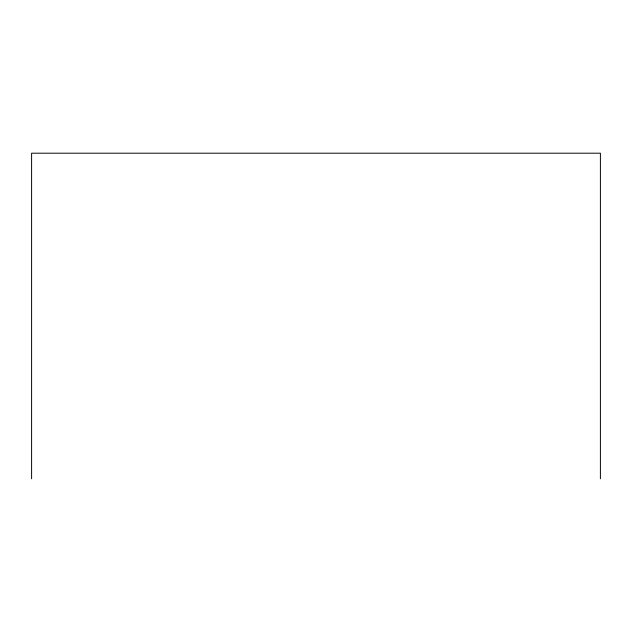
<?xml version="1.0" encoding="UTF-8"?>
<svg xmlns="http://www.w3.org/2000/svg" width="632" height="632" viewBox="0 0 632 632"><rect width="100%" height="100%" fill="white"/><g stroke="black" fill="none" stroke-linecap="round" stroke-linejoin="round"><path stroke-width="0.95" d="M600.4 478.803L600.4 153.197L31.6 153.197L31.6 478.803"/></g></svg>
